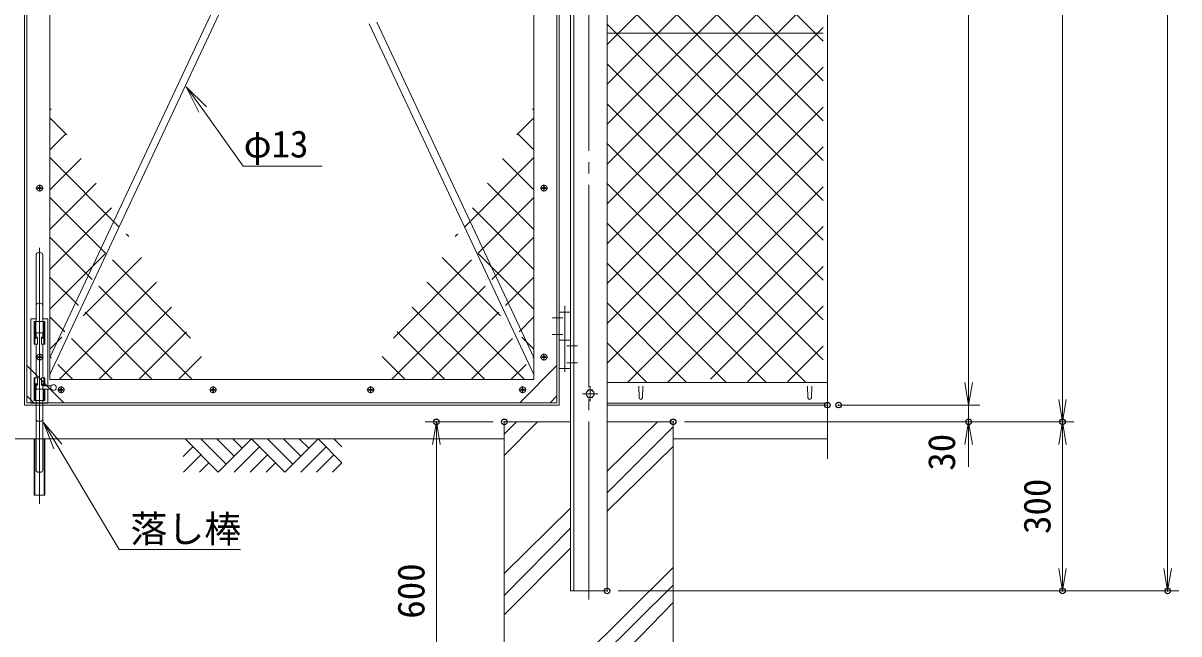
# Model space of a CAD drawing. Units: millimetres, scale not verified. Extents: x -5936 to 5936, y -4198 to 4197.
# Drawn here: x 1503 to 3557, y -1369 to -285 of the extents above; entities that cross this region are included whole.
import ezdxf
from ezdxf.enums import TextEntityAlignment as Align

# ---------------------------------------------------------------- set-up
doc = ezdxf.new("R2010")
doc.units = ezdxf.units.MM
doc.header["$LTSCALE"] = 20
doc.header["$PDMODE"] = 32
doc.header["$PDSIZE"] = 10
doc.linetypes.add('LONG_CHAIN', pattern=[21, 18, -1, 1, -1])
for name, color, linetype, lineweight in [('0-1_D-STR1', 1, 'Continuous', 9), ('0-2_D-BGD', 7, 'Continuous', 9), ('0-3_D-STR4', 7, 'Continuous', 9), ('0-4_D-STR3', 3, 'Continuous', 9), ('0-5_22', 7, 'Continuous', 9), ('0-6_D-STR-DIM', 7, 'Continuous', 9), ('0-7_D-BMK', 2, 'LONG_CHAIN', 9), ('0-8_D-DCR-HCH', 7, 'Continuous', 9), ('0-B_D-STR-TXT', 7, 'Continuous', 9), ('0-C_0', 7, 'Continuous', 9)]:
    doc.layers.add(name, color=color, linetype=linetype, lineweight=lineweight)
doc.layers.add('0-D_Defpoints', color=7, linetype='Continuous')
doc.styles.add('ＭＳ ゴシック', font='')
doc.styles.get('ＭＳ ゴシック').set_extended_font_data('MS Gothic')

# ---------------------------------------------------------------- blocks, each defined once
blk = doc.blocks.new('G7')
at = {"layer": '0-5_22'}
for p, q in [((154229.4, 61029.9), (155411, 59848.2)), ((154795.1, 61029.9), (155693.9, 60131.1)), ((155360.8, 61029.8), (155976.7, 60413.9)), ((156592.6, 61029.8), (155411, 59848.2)), ((155926.5, 61029.8), (156259.5, 60696.8)), ((156592.6, 61029.8), (157774.2, 59848.2)), ((157158.3, 61029.8), (158057.1, 60131.1)), ((157724, 61029.9), (158339.9, 60413.9)), ((158955.9, 61029.8), (157774.2, 59848.2)), ((158289.7, 61029.8), (158622.8, 60696.7)), ((159804.4, 60181.3), (158955.9, 61029.8)), ((159804.4, 60747), (159521.5, 61029.8)), ((154162.8, 60397.6), (154512.3, 60747)), ((154179.2, 59848.2), (154795.1, 60464.2)), ((156875.5, 60747), (155976.7, 59848.2)), ((157158.3, 60464.2), (156542.4, 59848.2)), ((159238.7, 60747), (158339.9, 59848.2)), ((159521.5, 60464.2), (158905.6, 59848.2)), ((154744.9, 59848.2), (155077.9, 60181.3)), ((157441.1, 60181.3), (157108.1, 59848.2)), ((159804.4, 60181.3), (159471.3, 59848.2))]:
    blk.add_line(p, q, dxfattribs=at)
blk = doc.blocks.new('G8')
at = {"layer": '0-5_22'}
for p, q in [((149425.3, 72697.4), (149471.9, 72744.1)), ((150034.3, 71819), (149425.3, 72428)), ((149425.3, 71283.2), (150006.6, 71864.5)), ((151894.3, 68544.7), (149425.3, 71013.7)), ((149425.3, 69869), (150541.3, 70985)), ((149425.3, 68454.8), (151075.9, 70105.4)), ((151408.9, 67615.9), (149425.3, 69599.5)), ((149425.3, 67040.6), (151610.6, 69225.8)), ((150923.5, 66687.2), (149425.3, 68185.3)), ((152226.5, 68212.5), (152131.5, 68307.6)), ((149425.3, 65626.4), (151402.3, 67603.4)), ((150610.3, 65397.2), (152679.9, 67466.7)), ((154418.8, 64606.1), (151646, 67378.8)), ((150438, 65758.4), (149425.3, 66771.1)), ((149757.2, 63129.9), (153214.5, 66587.2)), ((154480.8, 63129.9), (151160.6, 66450)), ((149952.6, 64829.6), (149425.3, 65356.9)), ((153066.6, 63129.9), (150675.2, 65521.2)), ((151171.4, 63129.9), (153749.2, 65707.6)), ((149425.3, 64212.2), (149853.9, 64640.8)), ((151652.3, 63129.9), (150189.7, 64592.5)), ((152585.6, 63129.9), (154283.8, 64828)), ((149467.2, 63900.8), (149425.3, 63942.7)), ((150238.1, 63129.9), (149704.3, 63663.7)), ((153999.9, 63129.9), (154818.5, 63948.5))]:
    blk.add_line(p, q, dxfattribs=at)
blk = doc.blocks.new('G11')
at = {"layer": '0-5_22'}
for p, q in [((166625.3, 72697.4), (166578.7, 72744.1)), ((166016.3, 71819), (166625.3, 72428)), ((166625.3, 71283.2), (166044, 71864.5)), ((164156.3, 68544.7), (166625.3, 71013.7)), ((166625.3, 69869), (165509.4, 70985)), ((166625.3, 68454.8), (164974.7, 70105.4)), ((164641.7, 67615.9), (166625.3, 69599.5)), ((166625.3, 67040.6), (164440.1, 69225.8)), ((163824.1, 68212.5), (163919.2, 68307.6)), ((165127.2, 66687.2), (166625.3, 68185.3)), ((161631.9, 64606.1), (164404.6, 67378.8)), ((165440.3, 65397.2), (163370.7, 67466.7)), ((166625.3, 65626.4), (164648.3, 67603.4)), ((166293.4, 63129.9), (162836.1, 66587.2)), ((165612.6, 65758.4), (166625.3, 66771.1)), ((161569.8, 63129.9), (164890, 66450)), ((164879.2, 63129.9), (162301.4, 65707.6)), ((162984.1, 63129.9), (165375.4, 65521.2)), ((166098, 64829.6), (166625.3, 65356.9)), ((163465, 63129.9), (161766.8, 64828)), ((164398.3, 63129.9), (165860.9, 64592.5)), ((166625.3, 64212.2), (166196.7, 64640.8)), ((162050.8, 63129.9), (161232.1, 63948.5)), ((165812.5, 63129.9), (166346.3, 63663.7)), ((166583.4, 63900.8), (166625.3, 63942.7))]:
    blk.add_line(p, q, dxfattribs=at)
blk = doc.blocks.new('_OPEN')
at = {"layer": '0-C_0'}
blk.add_line((-20, 3.333), (0, 0), dxfattribs=at)
blk.add_lwpolyline([(-20, -3.333), (0, 0), (-20, 0)], dxfattribs=at)

msp = doc.modelspace()

# ---------------------------------------------------------------- linework, layer by layer
at = {"layer": '0-1_D-STR1'}
for p, q in [((1505.53, 1517.41), (1505.53, -962.59)), ((1509.53, 1517.41), (1509.53, -958.59)), ((1550.53, 1517.41), (1550.53, -917.59)), ((2410.53, 1517.41), (2410.53, -917.59)), ((2451.53, 1517.41), (2451.53, -958.59)), ((2455.53, 1517.41), (2455.53, -962.59)), ((2475.53, 1517.41), (2475.53, -1292.59)), ((2481.53, 1517.41), (2481.53, -1292.59)), ((2540.53, 1517.41), (2540.53, -1292.59)), ((2932.01, -22.6), (2932.01, -1058.27)), ((2540.53, -302.59), (2924.34, -302.59)), ((1575.53, -958.59), (1509.53, -892.59)), ((2385.53, -958.59), (2451.53, -892.59)), ((2410.53, -917.59), (1550.53, -917.59)), ((2540.53, -922.59), (2932.01, -922.59)), ((2497.1, -942.59), (2523.98, -942.59)), ((2510.53, -929.15), (2510.53, -956.04)), ((2596.78, -929.09), (2597.53, -949.59)), ((2604.28, -929.09), (2603.53, -949.59)), ((2896.78, -929.09), (2897.53, -949.59)), ((2904.28, -929.09), (2903.53, -949.59)), ((2455.53, -962.59), (1505.53, -962.59)), ((1521.79, -958.59), (1509.53, -946.33)), ((2451.53, -958.59), (1509.53, -958.59)), ((2439.27, -958.59), (2451.53, -946.33)), ((2540.53, -959.59), (2932.01, -959.59)), ((2540.53, -962.59), (2932.01, -962.59)), ((2475.53, -1292.59), (2525.53, -1292.59)), ((2475.53, -1292.59), (2525.53, -1292.59)), ((2475.53, -1292.59), (2540.53, -1292.59))]:
    msp.add_line(p, q, dxfattribs=at)
msp.add_lwpolyline([(2518.37, -942.59), (2514.45, -949.38), (2506.61, -949.38), (2502.69, -942.59), (2506.61, -935.8), (2514.45, -935.8)], close=True, dxfattribs=at)
msp.add_circle((2510.53, -942.59), 6.8, dxfattribs=at)
for centre in [(2600.53, -949.59), (2900.53, -949.59)]:
    msp.add_arc(centre, 3, 180, 0, dxfattribs=at)
at = {"layer": '0-2_D-BGD'}
for p, q in [((2358.03, -1022.59), (643.03, -1022.59)), ((2658.03, -1022.59), (2932.01, -1022.59))]:
    msp.add_line(p, q, dxfattribs=at)
at = {"layer": '0-3_D-STR4'}
for p, q in [((2358.03, -992.59), (2358.03, -1592.59)), ((2475.53, -992.59), (2358.03, -992.59)), ((2658.03, -992.59), (2540.53, -992.59)), ((2658.03, -992.59), (2658.03, -1592.59))]:
    msp.add_line(p, q, dxfattribs=at)
at = {"layer": '0-4_D-STR3'}
for p, q in [((2924.34, -302.59), (2540.53, -302.59)), ((1533.03, -574.44), (1532.03, -574.44)), ((1532.03, -576.09), (1532.03, -574.44)), ((1532.53, -571.21), (1532.53, -583.81)), ((1533.03, -574.44), (1533.03, -576.09)), ((2429.03, -574.44), (2428.03, -574.44)), ((2428.03, -576.09), (2428.03, -574.44)), ((2428.53, -571.21), (2428.53, -583.81)), ((2429.03, -574.44), (2429.03, -576.09)), ((1525.91, -577.59), (1539.08, -577.59)), ((1529.38, -578.09), (1531.03, -578.09)), ((1532.03, -576.09), (1531.03, -577.09)), ((1532.03, -579.09), (1531.03, -578.09)), ((1532.03, -579.09), (1532.03, -580.74)), ((1533.03, -580.74), (1532.03, -580.74)), ((1533.03, -576.09), (1534.03, -577.09)), ((1533.03, -579.09), (1534.03, -578.09)), ((1533.03, -580.74), (1533.03, -579.09)), ((1535.68, -577.09), (1534.03, -577.09)), ((1535.68, -578.09), (1534.03, -578.09)), ((1535.68, -578.09), (1535.68, -577.09)), ((2421.91, -577.59), (2435.08, -577.59)), ((2425.38, -578.09), (2427.03, -578.09)), ((2428.03, -576.09), (2427.03, -577.09)), ((2428.03, -579.09), (2427.03, -578.09)), ((2428.03, -579.09), (2428.03, -580.74)), ((2429.03, -580.74), (2428.03, -580.74)), ((2429.03, -576.09), (2430.03, -577.09)), ((2429.03, -579.09), (2430.03, -578.09)), ((2429.03, -580.74), (2429.03, -579.09)), ((2431.68, -577.09), (2430.03, -577.09)), ((2431.68, -578.09), (2430.03, -578.09)), ((2431.68, -578.09), (2431.68, -577.09)), ((1526.03, -786.45), (1526.03, -696.45)), ((1530.53, -691.95), (1533.53, -691.95)), ((1532.03, -1138.22), (1532.03, -683.45)), ((1538.03, -786.45), (1538.03, -696.45)), ((1526.03, -814.59), (1526.03, -786.45)), ((1530.53, -781.95), (1533.53, -781.95)), ((1538.03, -814.59), (1538.03, -786.45)), ((2475.53, -797.59), (2455.53, -797.59)), ((2465.53, -786.52), (2465.53, -903.72)), ((1526.03, -809.59), (1517.03, -809.59)), ((1517.03, -959.59), (1517.03, -809.59)), ((1541.53, -814.59), (1522.53, -814.59)), ((1522.53, -854.59), (1522.53, -814.59)), ((1523.93, -843.34), (1523.93, -814.59)), ((1525.53, -834.59), (1525.53, -814.59)), ((1547.03, -809.59), (1538.03, -809.59)), ((1538.53, -834.59), (1538.53, -814.59)), ((1540.13, -854.59), (1540.13, -814.59)), ((1541.53, -854.59), (1541.53, -814.59)), ((1547.03, -928.59), (1547.03, -809.59)), ((2442.95, -807.59), (2462.17, -807.59)), ((2442.95, -807.59), (2462.17, -807.59)), ((1540.13, -834.59), (1523.93, -834.59)), ((1525.53, -834.59), (1525.53, -843.14)), ((1526.03, -843.54), (1526.03, -834.59)), ((1538.03, -843.54), (1538.03, -834.59)), ((1538.53, -834.59), (1538.53, -843.14)), ((2443, -837.59), (2462.17, -837.59)), ((2443, -837.59), (2462.17, -837.59)), ((1528.53, -854.59), (1522.53, -854.59)), ((1523.93, -843.34), (1523.93, -854.59)), ((1526.03, -914.59), (1526.03, -854.59)), ((1526.24, -843.96), (1527.01, -842.35)), ((1528.53, -842.7), (1528.53, -854.59)), ((1535.53, -842.7), (1535.53, -854.59)), ((1541.53, -854.59), (1535.53, -854.59)), ((1537.81, -843.96), (1537.05, -842.35)), ((1538.03, -914.59), (1538.03, -854.59)), ((2475.53, -847.59), (2455.53, -847.59)), ((2488.05, -857.59), (2468.88, -857.59)), ((1525.91, -877.59), (1539.08, -877.59)), ((1529.38, -878.09), (1531.03, -878.09)), ((1532.03, -876.09), (1531.03, -877.09)), ((1532.03, -879.09), (1531.03, -878.09)), ((1533.03, -874.44), (1532.03, -874.44)), ((1532.03, -876.09), (1532.03, -874.44)), ((1532.03, -879.09), (1532.03, -880.74)), ((1533.03, -880.74), (1532.03, -880.74)), ((1532.53, -871.21), (1532.53, -883.81)), ((1533.03, -874.44), (1533.03, -876.09)), ((1533.03, -876.09), (1534.03, -877.09)), ((1533.03, -879.09), (1534.03, -878.09)), ((1533.03, -880.74), (1533.03, -879.09)), ((1535.68, -877.09), (1534.03, -877.09)), ((1535.68, -878.09), (1534.03, -878.09)), ((1535.68, -878.09), (1535.68, -877.09)), ((2421.91, -877.59), (2435.08, -877.59)), ((2425.38, -878.09), (2427.03, -878.09)), ((2428.03, -876.09), (2427.03, -877.09)), ((2428.03, -879.09), (2427.03, -878.09)), ((2429.03, -874.44), (2428.03, -874.44)), ((2428.03, -876.09), (2428.03, -874.44)), ((2428.03, -879.09), (2428.03, -880.74)), ((2429.03, -880.74), (2428.03, -880.74)), ((2428.53, -871.21), (2428.53, -883.81)), ((2429.03, -874.44), (2429.03, -876.09)), ((2429.03, -876.09), (2430.03, -877.09)), ((2429.03, -879.09), (2430.03, -878.09)), ((2429.03, -880.74), (2429.03, -879.09)), ((2431.68, -877.09), (2430.03, -877.09)), ((2431.68, -878.09), (2430.03, -878.09)), ((2431.68, -878.09), (2431.68, -877.09)), ((2475.53, -897.59), (2455.53, -897.59)), ((2488.11, -887.59), (2468.88, -887.59)), ((1528.53, -914.59), (1522.53, -914.59)), ((1522.53, -914.59), (1522.53, -954.59)), ((1523.93, -925.84), (1523.93, -914.59)), ((1528.53, -926.48), (1528.53, -914.59)), ((1541.53, -914.59), (1535.53, -914.59)), ((1535.53, -926.48), (1535.53, -914.59)), ((1540.13, -914.59), (1540.13, -925.95)), ((1541.53, -914.59), (1541.53, -928.59)), ((1523.93, -925.84), (1523.93, -954.59)), ((1540.13, -934.59), (1523.93, -934.59)), ((1525.53, -934.59), (1525.53, -926.04)), ((1525.53, -934.59), (1525.53, -954.59)), ((1526.03, -925.63), (1526.03, -934.59)), ((1526.24, -925.22), (1527.01, -926.82)), ((1537.81, -925.22), (1537.05, -926.82)), ((1538.03, -925.63), (1538.03, -934.59)), ((1538.03, -928.59), (1553.03, -928.59)), ((1538.03, -934.59), (1553.03, -934.59)), ((1538.53, -928.59), (1538.53, -926.04)), ((1538.53, -934.59), (1538.53, -954.59)), ((1540.13, -925.83), (1540.13, -928.59)), ((1540.13, -934.59), (1540.13, -954.59)), ((1541.53, -934.59), (1541.53, -954.59)), ((1547.03, -959.59), (1547.03, -934.59)), ((1552.03, -928.59), (1552.03, -934.59)), ((1563.91, -935.59), (1577.08, -935.59)), ((1567.38, -936.09), (1569.03, -936.09)), ((1570.03, -934.09), (1569.03, -935.09)), ((1570.03, -937.09), (1569.03, -936.09)), ((1571.03, -932.44), (1570.03, -932.44)), ((1570.03, -934.09), (1570.03, -932.44)), ((1570.03, -937.09), (1570.03, -938.74)), ((1571.03, -938.74), (1570.03, -938.74)), ((1570.53, -929.21), (1570.53, -941.81)), ((1571.03, -932.44), (1571.03, -934.09)), ((1571.03, -934.09), (1572.03, -935.09)), ((1571.03, -937.09), (1572.03, -936.09)), ((1571.03, -938.74), (1571.03, -937.09)), ((1573.68, -935.09), (1572.03, -935.09)), ((1573.68, -936.09), (1572.03, -936.09)), ((1573.68, -936.09), (1573.68, -935.09)), ((1833.91, -935.59), (1847.08, -935.59)), ((1837.38, -936.09), (1839.03, -936.09)), ((1840.03, -934.09), (1839.03, -935.09)), ((1840.03, -937.09), (1839.03, -936.09)), ((1841.03, -932.44), (1840.03, -932.44)), ((1840.03, -934.09), (1840.03, -932.44)), ((1840.03, -937.09), (1840.03, -938.74)), ((1841.03, -938.74), (1840.03, -938.74)), ((1840.53, -929.21), (1840.53, -941.81)), ((1841.03, -932.44), (1841.03, -934.09)), ((1841.03, -934.09), (1842.03, -935.09)), ((1841.03, -937.09), (1842.03, -936.09)), ((1841.03, -938.74), (1841.03, -937.09)), ((1843.68, -935.09), (1842.03, -935.09)), ((1843.68, -936.09), (1842.03, -936.09)), ((1843.68, -936.09), (1843.68, -935.09)), ((2113.91, -935.59), (2127.08, -935.59)), ((2117.38, -936.09), (2119.03, -936.09)), ((2120.03, -934.09), (2119.03, -935.09)), ((2120.03, -937.09), (2119.03, -936.09)), ((2121.03, -932.44), (2120.03, -932.44)), ((2120.03, -934.09), (2120.03, -932.44)), ((2120.03, -937.09), (2120.03, -938.74)), ((2121.03, -938.74), (2120.03, -938.74)), ((2120.53, -929.21), (2120.53, -941.81)), ((2121.03, -932.44), (2121.03, -934.09)), ((2121.03, -934.09), (2122.03, -935.09)), ((2121.03, -937.09), (2122.03, -936.09)), ((2121.03, -938.74), (2121.03, -937.09)), ((2123.68, -935.09), (2122.03, -935.09)), ((2123.68, -936.09), (2122.03, -936.09)), ((2123.68, -936.09), (2123.68, -935.09)), ((2383.91, -935.59), (2397.08, -935.59)), ((2387.38, -936.09), (2389.03, -936.09)), ((2390.03, -934.09), (2389.03, -935.09)), ((2390.03, -937.09), (2389.03, -936.09)), ((2391.03, -932.44), (2390.03, -932.44)), ((2390.03, -934.09), (2390.03, -932.44)), ((2390.03, -937.09), (2390.03, -938.74)), ((2391.03, -938.74), (2390.03, -938.74)), ((2390.53, -929.21), (2390.53, -941.81)), ((2391.03, -932.44), (2391.03, -934.09)), ((2391.03, -934.09), (2392.03, -935.09)), ((2391.03, -937.09), (2392.03, -936.09)), ((2391.03, -938.74), (2391.03, -937.09)), ((2393.68, -935.09), (2392.03, -935.09)), ((2393.68, -936.09), (2392.03, -936.09)), ((2393.68, -936.09), (2393.68, -935.09)), ((1547.03, -959.59), (1517.03, -959.59)), ((1541.53, -954.59), (1522.53, -954.59)), ((1526.03, -962.59), (1526.03, -954.59)), ((1526.03, -1022.59), (1526.03, -962.59)), ((1538.03, -962.59), (1538.03, -954.59)), ((1538.03, -1022.59), (1538.03, -962.59)), ((1530.53, -991.59), (1533.53, -991.59)), ((1541.58, -1022.59), (1522.48, -1022.59)), ((1522.48, -1122.59), (1522.48, -1022.59)), ((1523.68, -1122.59), (1523.68, -1022.59)), ((1526.03, -1077.45), (1526.03, -1022.59)), ((1538.03, -1077.47), (1538.03, -1022.59)), ((1540.38, -1122.59), (1540.38, -1022.59)), ((1541.58, -1122.59), (1541.58, -1022.59)), ((1530.53, -1081.95), (1533.53, -1081.95)), ((1541.58, -1122.59), (1522.48, -1122.59))]:
    msp.add_line(p, q, dxfattribs=at)
for points in [[(1529.38, -578.09), (1529.38, -577.09), (1531.03, -577.09)], [(2425.38, -578.09), (2425.38, -577.09), (2427.03, -577.09)], [(1529.38, -878.09), (1529.38, -877.09), (1531.03, -877.09)], [(2425.38, -878.09), (2425.38, -877.09), (2427.03, -877.09)], [(1567.38, -936.09), (1567.38, -935.09), (1569.03, -935.09)], [(1837.38, -936.09), (1837.38, -935.09), (1839.03, -935.09)], [(2117.38, -936.09), (2117.38, -935.09), (2119.03, -935.09)], [(2387.38, -936.09), (2387.38, -935.09), (2389.03, -935.09)]]:
    msp.add_lwpolyline(points, dxfattribs=at)
for centre in [(1532.53, -577.59), (2428.53, -577.59), (1532.53, -877.59), (2428.53, -877.59), (1570.53, -935.59), (1840.53, -935.59), (2120.53, -935.59), (2390.53, -935.59)]:
    msp.add_circle(centre, 5.25, dxfattribs=at)
for centre, radius, start, end in [((1530.53, -696.45), 4.5, 90.00044, 180.00001), ((1533.53, -696.45), 4.5, 0.00001, 90.0005), ((1530.53, -786.45), 4.5, 90.00044, 180.00001), ((1533.53, -786.45), 4.5, 0.00001, 90.0005), ((1527.73, -842.7), 0.8, 0, 154.55136), ((1536.33, -842.7), 0.8, 25.44864, 180.00001), ((1525.18, -843.34), 1.25, 180.0014, 310.01868), ((1526.08, -842.96), 0.579, 197.23582, 326.33171), ((1525.34, -843.53), 1, 310.01868, 334.55168), ((1537.97, -842.96), 0.579, 213.6683, 342.76419), ((1538.72, -843.53), 1, 205.44833, 229.98132), ((1538.88, -843.34), 1.25, 229.98132, 359.99862), ((1525.18, -925.84), 1.25, 49.98132, 179.9986), ((1526.08, -926.21), 0.579, 33.66829, 162.76418), ((1525.34, -925.65), 1, 25.44832, 49.98132), ((1527.73, -926.48), 0.8, 205.44864, 0), ((1536.33, -926.48), 0.8, 179.99999, 334.55136), ((1537.97, -926.21), 0.579, 17.23232, 146.3317), ((1538.72, -925.65), 1, 130.01868, 154.55167), ((1538.88, -925.84), 1.25, 0.00138, 130.01868), ((1557.03, -931.59), 5, 216.86991, 143.1301), ((1530.53, -987.09), 4.5, 179.99999, 270.00049), ((1533.53, -987.09), 4.5, 269.99951, 0.00001), ((1530.53, -1077.45), 4.5, 179.99999, 270.00049), ((1533.53, -1077.45), 4.5, 269.99951, 0.00001)]:
    msp.add_arc(centre, radius, start, end, dxfattribs=at)
at = {"layer": '0-6_D-STR-DIM'}
for p, q in [((2540.53, -322.68), (2929.39, 66.18)), ((2601.02, 6.7), (2924.34, -316.62)), ((1964.7, -26.59), (1550.53, -908.66)), ((1950.34, -26.59), (1550.53, -878.08)), ((2540.53, -393.39), (2911.32, -22.6)), ((2594.04, -57.04), (2924.34, -387.34)), ((2540.53, -464.1), (2924.34, -80.29)), ((2579.37, -113.08), (2924.34, -458.05)), ((2540.53, -534.81), (2924.34, -151)), ((2560.59, -165.01), (2924.34, -528.76)), ((2540.53, -215.65), (2924.34, -599.47)), ((2540.53, -605.52), (2924.34, -221.71)), ((2118.05, -285.76), (2410.53, -908.66)), ((2131.23, -283.25), (2410.53, -878.08)), ((2540.53, -286.37), (2924.34, -670.18)), ((2924.34, -292.42), (2540.53, -676.24)), ((2540.53, -357.08), (2924.34, -740.89)), ((2540.53, -746.95), (2924.34, -363.13)), ((2540.53, -427.79), (2924.34, -811.6)), ((2540.53, -817.66), (2924.34, -433.84)), ((2540.53, -498.5), (2924.34, -882.31)), ((2540.53, -888.37), (2924.34, -504.55)), ((2540.53, -569.21), (2893.91, -922.59)), ((2577.02, -922.59), (2924.34, -575.26)), ((2540.53, -639.92), (2823.2, -922.59)), ((2647.73, -922.59), (2924.34, -645.98)), ((2540.53, -710.63), (2752.49, -922.59)), ((2724.22, -916.81), (2924.34, -716.69)), ((2681.77, -922.59), (2540.53, -781.34)), ((2789.15, -922.59), (2924.34, -787.4)), ((2540.53, -852.05), (2611.06, -922.59)), ((2859.86, -922.59), (2924.34, -858.11)), ((3183.04, -922.59), (3183.04, -882.59)), ((2972.01, -962.59), (3203.04, -962.59)), ((3183.04, -962.59), (3183.04, -992.59)), ((2678.03, -992.59), (3203.04, -992.59)), ((3183.04, -1032.59), (3183.04, -1072.59))]:
    msp.add_line(p, q, dxfattribs=at)
at = {"layer": '0-7_D-BMK'}
msp.add_line((2508.03, 1528.35), (2508.03, -1307.61), dxfattribs=at)
at = {"layer": '0-8_D-DCR-HCH'}
for p, q in [((2417.19, -992.59), (2358.03, -1051.98)), ((2379.76, -992.59), (2358.03, -1014.54)), ((2630.15, -992.59), (2540.53, -1080.1)), ((2658.03, -1001.23), (2540.53, -1118.53)), ((2658.03, -1036.17), (2540.53, -1150.8)), ((2475.53, -1145.88), (2358.03, -1261.61)), ((2475.53, -1181.07), (2358.03, -1300.7)), ((2475.53, -1216.74), (2358.03, -1334.81)), ((2658.03, -1251), (2358.03, -1547.98)), ((2658.03, -1282.2), (2358.03, -1579.17)), ((2658.03, -1313.39), (2385.17, -1592.59))]:
    msp.add_line(p, q, dxfattribs=at)
at = {"layer": '0-B_D-STR-TXT'}
for p, q in [((1815.34, -443.05), (1792.97, -397.56)), ((1557.57, -1040.59), (1539.11, -993.38))]:
    msp.add_line(p, q, dxfattribs=at)
for points in [[(1828.89, -433.33), (1792.97, -397.56), (1822.12, -438.19), (1894.01, -538.42), (1901.21, -538.42), (2034.16, -538.42)], [(1571.88, -1032.05), (1539.11, -993.38), (1564.73, -1036.32), (1673.71, -1219.02), (1680.91, -1219.02), (1889.24, -1219.02)]]:
    msp.add_lwpolyline(points, dxfattribs=at)
at = {"layer": '0-C_0'}
for p, q in [((3536.59, 1477.41), (3536.59, -1252.59)), ((3183.04, -922.59), (3183.04, 967.41)), ((3349.71, 967.41), (3349.71, -952.59)), ((2952.01, -962.59), (3203.04, -962.59)), ((2338.03, -992.59), (2217.33, -992.59)), ((2678.03, -992.59), (3369.71, -992.59)), ((2678.03, -992.59), (3369.71, -992.59)), ((2237.33, -1552.59), (2237.33, -1032.59)), ((3349.71, -1032.59), (3349.71, -1252.59)), ((2560.53, -1292.59), (3369.71, -1292.59)), ((2560.53, -1292.59), (3556.59, -1292.59))]:
    msp.add_line(p, q, dxfattribs=at)
at = {"layer": '0-D_Defpoints'}
for p in [(2932.01, -962.59), (2952.01, -962.59), (2237.33, -992.59), (2358.03, -992.59), (2658.03, -992.59), (3183.04, -992.59), (3349.71, -992.59), (2540.53, -1292.59), (3349.71, -1292.59), (3536.59, -1292.59)]:
    msp.add_point(p, dxfattribs=at)

# ---------------------------------------------------------------- block references
at = {"layer": '0-4_D-STR3', "xscale": 0.05, "yscale": 0.05}
for name in ['G8', 'G11', 'G7']:
    msp.add_blockref(name, (-5920.74, -4074.08), dxfattribs=at)
at = {"layer": '0-6_D-STR-DIM', "xscale": 2, "yscale": 2}
for p, rotation in [((3183.04, -962.59), 270), ((3183.04, -992.59), 90)]:
    msp.add_blockref('_OPEN', p, dxfattribs=dict(at, rotation=rotation))
at = {"layer": '0-C_0', "xscale": 2, "yscale": 2}
for p, rotation in [((3183.04, -962.59), 270), ((3349.71, -992.59), 270), ((2237.33, -992.59), 90), ((3349.71, -992.59), 90), ((3349.71, -1292.59), 270), ((3536.59, -1292.59), 270)]:
    msp.add_blockref('_OPEN', p, dxfattribs=dict(at, rotation=rotation))

# ---------------------------------------------------------------- texts
at = {"layer": '0-6_D-STR-DIM', "style": 'ＭＳ ゴシック'}
msp.add_text('30', height=48.09, rotation=90, dxfattribs=at).set_placement((3173.36, -1079.12), align=Align.BOTTOM_LEFT)
at = {"layer": '0-B_D-STR-TXT', "style": 'ＭＳ ゴシック'}
for s, p in [('φ13', (1894.82, -537.68)), ('落し棒', (1693.81, -1221.02))]:
    msp.add_text(s, height=48.09, dxfattribs=at).set_placement(p, align=Align.BOTTOM_LEFT)
at = {"layer": '0-C_0', "style": 'ＭＳ ゴシック'}
for s, p in [('300', (3342.96, -1191.46)), ('600', (2230.58, -1341.84))]:
    msp.add_text(s, height=48.09, rotation=90, dxfattribs=at).set_placement(p, align=Align.BOTTOM_LEFT)

doc.saveas('drawing.dxf')
